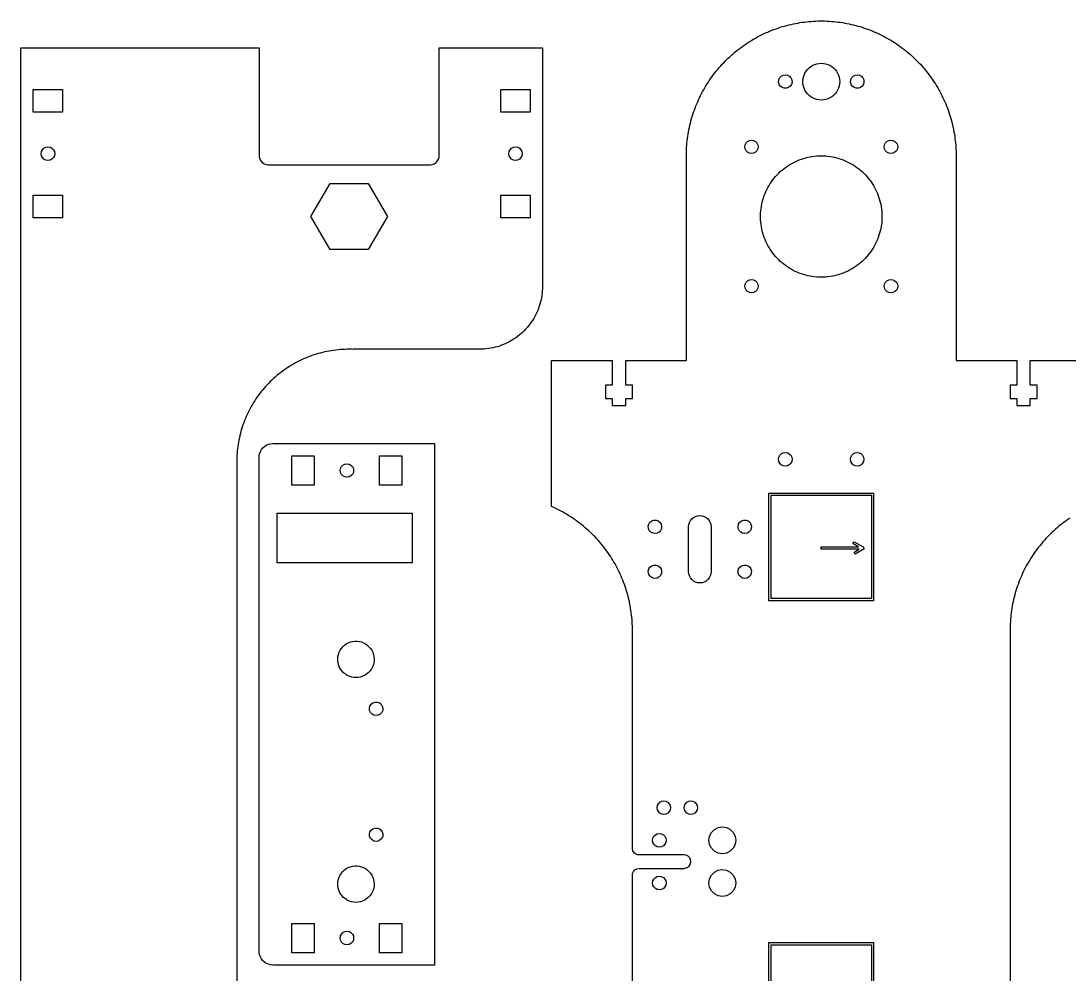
# Model space of a CAD drawing. Extents: x 3 to 1396, y 3 to 487.
# Drawn here: x 908 to 1141.1, y 235 to 447 of the extents above; entities that cross this region are included whole.
import ezdxf

# ---------------------------------------------------------------- set-up
doc = ezdxf.new("R2010")
doc.units = 0
doc.layers.add('Layer_1', color=7, linetype='CONTINUOUS')

msp = doc.modelspace()

# ---------------------------------------------------------------- linework, layer by layer
at = {"layer": 'Layer_1', "color": 7}
for points in [[(1055.972093, 417.834527), (1055.992131, 418.333527), (1056.022074, 418.833529), (1056.052075, 419.331529), (1056.102084, 419.830527), (1056.152094, 420.327528), (1056.212095, 420.823528), (1056.282086, 421.318529), (1056.352077, 421.812528), (1056.442078, 422.305528), (1056.532078, 422.796527), (1056.63207, 423.286527), (1056.74208, 423.774529), (1056.862081, 424.260526), (1056.992072, 424.744529), (1057.122092, 425.225529), (1057.262074, 425.705527), (1057.412075, 426.182528), (1057.572095, 426.656528), (1057.742078, 427.128528), (1057.912088, 427.597528), (1058.09209, 428.063527), (1058.282082, 428.526527), (1058.482093, 428.986527), (1058.682075, 429.442527), (1058.892077, 429.895528), (1059.112069, 430.344529), (1059.34208, 430.790528), (1059.572091, 431.232527), (1059.812093, 431.669529), (1060.062086, 432.103527), (1060.322097, 432.533527), (1060.58208, 432.958528), (1060.852082, 433.378528), (1061.132075, 433.795528), (1061.412096, 434.206529), (1061.702079, 434.613527), (1062.002081, 435.015527), (1062.312074, 435.411527), (1062.622095, 435.803528), (1062.932088, 436.189529), (1063.26209, 436.570529), (1063.592093, 436.946528), (1063.922095, 437.316527), (1064.272079, 437.681528), (1064.612072, 438.039527), (1064.972075, 438.392528), (1065.332078, 438.739528), (1065.702071, 439.080529), (1066.072092, 439.414528), (1066.442086, 439.743528), (1066.832089, 440.065527), (1067.212073, 440.381528), (1067.612094, 440.690528), (1068.002069, 440.992528), (1068.412082, 441.288528), (1068.822094, 441.577527), (1069.232078, 441.860528), (1069.642091, 442.135528), (1070.072084, 442.403529), (1070.492088, 442.665527), (1070.922081, 442.919527), (1071.362094, 443.166528), (1071.802078, 443.406527), (1072.242091, 443.638528), (1072.692094, 443.863527), (1073.14207, 444.080527), (1073.592073, 444.290529), (1074.052095, 444.493529), (1074.512089, 444.687528), (1074.972083, 444.874529), (1075.442096, 445.054527), (1075.912081, 445.225528), (1076.382094, 445.389528), (1076.862097, 445.544527), (1077.332082, 445.692527), (1077.812085, 445.832529), (1078.30208, 445.964527), (1078.782083, 446.087528), (1079.272077, 446.203527), (1079.762072, 446.310529), (1080.252094, 446.410529), (1080.742088, 446.501528), (1081.232082, 446.584527), (1081.722077, 446.658529), (1082.22209, 446.725528), (1082.722075, 446.783528), (1083.212097, 446.833529), (1083.712082, 446.875529), (1084.212095, 446.908527), (1084.71208, 446.933532), (1085.212093, 446.950519), (1085.712078, 446.958542), (1086.212091, 446.958528), (1086.712076, 446.950513), (1087.212089, 446.933537), (1087.712074, 446.908524), (1088.212087, 446.875529), (1088.712072, 446.833529), (1089.202094, 446.783528), (1089.702079, 446.725528), (1090.202092, 446.658529), (1090.692087, 446.584527), (1091.182081, 446.501528), (1091.672075, 446.410529), (1092.162098, 446.310529), (1092.652092, 446.203527), (1093.142086, 446.087528), (1093.62209, 445.964527), (1094.112084, 445.832529), (1094.592087, 445.692527), (1095.062072, 445.544527), (1095.542076, 445.389528), (1096.012088, 445.225528), (1096.482073, 445.054527), (1096.952086, 444.874529), (1097.41208, 444.687528), (1097.872074, 444.493529), (1098.332096, 444.290529), (1098.782071, 444.080527), (1099.232075, 443.863527), (1099.682078, 443.638528), (1100.122091, 443.406527), (1100.562075, 443.166528), (1101.002088, 442.919527), (1101.432082, 442.665527), (1101.852085, 442.403529), (1102.282078, 442.135528), (1102.692091, 441.860528), (1103.102075, 441.577527), (1103.512088, 441.288528), (1103.922072, 440.992528), (1104.312075, 440.690528), (1104.712096, 440.381528), (1105.09208, 440.065527), (1105.482083, 439.743528), (1105.852077, 439.414528), (1106.232089, 439.080529), (1106.592092, 438.739528), (1106.952094, 438.392528), (1107.312097, 438.039527), (1107.65209, 437.681528), (1108.002074, 437.316527), (1108.332076, 436.946528), (1108.662079, 436.570529), (1108.992081, 436.189529), (1109.302074, 435.803528), (1109.612095, 435.411527), (1109.922088, 435.015527), (1110.22209, 434.613527), (1110.512074, 434.206529), (1110.792094, 433.795528), (1111.072087, 433.378528), (1111.342089, 432.958528), (1111.602072, 432.533527), (1111.862084, 432.103527), (1112.112076, 431.669529), (1112.352078, 431.232527), (1112.582089, 430.790528), (1112.812072, 430.344529), (1113.032092, 429.895528), (1113.242094, 429.442527), (1113.442076, 428.986527), (1113.642087, 428.526527), (1113.832079, 428.063527), (1114.012081, 427.597528), (1114.182091, 427.128528), (1114.352074, 426.656528), (1114.512094, 426.182528), (1114.662095, 425.705527), (1114.802077, 425.225529), (1114.932097, 424.744529), (1115.062088, 424.260526), (1115.182089, 423.774529), (1115.292071, 423.286527), (1115.392091, 422.796527), (1115.482092, 422.305528), (1115.572092, 421.812528), (1115.642083, 421.318529), (1115.712074, 420.823528), (1115.772075, 420.327528), (1115.822085, 419.830527), (1115.872094, 419.331529), (1115.902095, 418.833529), (1115.932095, 418.333527), (1115.952133, 417.834527), (1115.961954, 417.334528)], [(907.962088, 18.959514), (907.962088, 440.959528), (960.962095, 440.959528), (960.962095, 416.959528), (960.977052, 416.959528), (960.977081, 416.718527), (961.092086, 416.250529), (961.316086, 415.823527), (961.63607, 415.462528), (962.033072, 415.188527), (962.483075, 415.017529), (962.962091, 414.959529), (998.962075, 414.959529), (999.442079, 415.017529), (999.892082, 415.188527), (1000.292076, 415.462528), (1000.612087, 415.823527), (1000.83208, 416.250529), (1000.95208, 416.718527), (1000.95208, 416.959528), (1000.961958, 416.959528)], [(1000.962071, 416.959528), (1000.962071, 440.959528), (1023.962082, 440.959528), (1023.962082, 387.933528), (1023.952204, 387.433526)], [(1081.862087, 433.459529), (1081.892087, 433.953528), (1081.982088, 434.440528), (1082.132089, 434.913529), (1082.332072, 435.364529), (1082.592083, 435.788528), (1082.892085, 436.178528), (1083.242069, 436.528529), (1083.632072, 436.833526), (1084.062094, 437.089527), (1084.512069, 437.293529), (1084.982082, 437.440527), (1085.472076, 437.529529), (1085.96207, 437.559529), (1086.452093, 437.529529), (1086.942087, 437.440527), (1087.412072, 437.293529), (1087.862075, 437.089527), (1088.292097, 436.833526), (1088.682072, 436.528529), (1089.032084, 436.178528), (1089.332086, 435.788528), (1089.592069, 435.364529), (1089.79208, 434.913529), (1089.942081, 434.440528), (1090.032082, 433.953528), (1090.062082, 433.459529), (1090.032082, 432.965527), (1089.942081, 432.478527), (1089.79208, 432.005528), (1089.592069, 431.554529), (1089.332086, 431.130529), (1089.032084, 430.740529), (1088.682072, 430.390529), (1088.292097, 430.085528), (1087.862075, 429.829527), (1087.412072, 429.625529), (1086.942087, 429.478527), (1086.452093, 429.389529), (1085.96207, 429.359528), (1085.472076, 429.389529), (1084.982082, 429.478527), (1084.512069, 429.625529), (1084.062094, 429.829527), (1083.632072, 430.085528), (1083.242069, 430.390529), (1082.892085, 430.740529), (1082.592083, 431.130529), (1082.332072, 431.554529), (1082.132089, 432.005528), (1081.982088, 432.478527), (1081.892087, 432.965527), (1081.862087, 433.459529)], [(1076.472094, 433.335529), (1076.512085, 433.827527), (1076.702077, 434.279528), (1077.04207, 434.643527), (1077.472092, 434.878528), (1077.962086, 434.959529), (1078.452081, 434.878528), (1078.882074, 434.643527), (1079.222096, 434.279528), (1079.412088, 433.827527), (1079.462098, 433.335529), (1079.332078, 432.856527), (1079.062076, 432.443529), (1078.672073, 432.140527), (1078.212079, 431.979527), (1077.712094, 431.979527), (1077.252072, 432.140527), (1076.862097, 432.443529), (1076.592095, 432.856527), (1076.472094, 433.335529)], [(1092.47209, 433.335529), (1092.512081, 433.827527), (1092.702073, 434.279528), (1093.042095, 434.643527), (1093.472088, 434.878528), (1093.962083, 434.959529), (1094.452077, 434.878528), (1094.882071, 434.643527), (1095.222092, 434.279528), (1095.412084, 433.827527), (1095.462094, 433.335529), (1095.332074, 432.856527), (1095.062072, 432.443529), (1094.672069, 432.140527), (1094.212075, 431.979527), (1093.71209, 431.979527), (1093.252096, 432.140527), (1092.862093, 432.443529), (1092.592091, 432.856527), (1092.47209, 433.335529)], [(910.712089, 426.702528), (910.712089, 431.702529), (917.21209, 431.702529), (917.21209, 426.702528), (910.712089, 426.702528)], [(1014.712079, 426.702528), (1014.712079, 431.702529), (1021.21208, 431.702529), (1021.21208, 426.702528), (1014.712079, 426.702528)], [(1068.962076, 418.959527), (1069.032096, 419.423528), (1069.252088, 419.841528), (1069.58209, 420.173528), (1070.002093, 420.386527), (1070.462087, 420.459529), (1070.922081, 420.386527), (1071.342084, 420.173528), (1071.672087, 419.841528), (1071.892079, 419.423528), (1071.96207, 418.959527), (1071.892079, 418.495528), (1071.672087, 418.077529), (1071.342084, 417.745528), (1070.922081, 417.532529), (1070.462087, 417.459527), (1070.002093, 417.532529), (1069.58209, 417.745528), (1069.252088, 418.077529), (1069.032096, 418.495528), (1068.962076, 418.959527)], [(1099.962071, 418.959527), (1100.03209, 419.423528), (1100.252082, 419.841528), (1100.582085, 420.173528), (1101.002088, 420.386527), (1101.462082, 420.459529), (1101.922076, 420.386527), (1102.342079, 420.173528), (1102.672081, 419.841528), (1102.892074, 419.423528), (1102.962093, 418.959527), (1102.892074, 418.495528), (1102.672081, 418.077529), (1102.342079, 417.745528), (1101.922076, 417.532529), (1101.462082, 417.459527), (1101.002088, 417.532529), (1100.582085, 417.745528), (1100.252082, 418.077529), (1100.03209, 418.495528), (1099.962071, 418.959527)], [(912.462093, 417.446528), (912.535076, 417.910526), (912.748097, 418.328529), (913.080075, 418.660529), (913.498074, 418.873528), (913.962076, 418.946528), (914.426077, 418.873528), (914.844077, 418.660529), (915.176083, 418.328529), (915.389076, 417.910526), (915.462087, 417.446528), (915.389076, 416.982529), (915.176083, 416.564527), (914.844077, 416.232529), (914.426077, 416.019528), (913.962076, 415.946528), (913.498074, 416.019528), (913.080075, 416.232529), (912.748097, 416.564527), (912.535076, 416.982529), (912.462093, 417.446528)], [(1016.462082, 417.446528), (1016.532074, 417.910526), (1016.752094, 418.328529), (1017.082096, 418.660529), (1017.502071, 418.873528), (1017.962094, 418.946528), (1018.422088, 418.873528), (1018.842091, 418.660529), (1019.172093, 418.328529), (1019.392085, 417.910526), (1019.462076, 417.446528), (1019.392085, 416.982529), (1019.172093, 416.564527), (1018.842091, 416.232529), (1018.422088, 416.019528), (1017.962094, 415.946528), (1017.502071, 416.019528), (1017.082096, 416.232529), (1016.752094, 416.564527), (1016.532074, 416.982529), (1016.462082, 417.446528)], [(1043.952079, 312.334529), (1043.932041, 312.833529), (1043.902098, 313.333528), (1043.872069, 313.831529), (1043.822088, 314.330529), (1043.772078, 314.827528), (1043.712077, 315.323528), (1043.642086, 315.818528), (1043.572095, 316.312527), (1043.482094, 316.805527), (1043.392094, 317.296529), (1043.292074, 317.786529), (1043.182092, 318.274528), (1043.062091, 318.760529), (1042.932072, 319.244528), (1042.80208, 319.725528), (1042.66207, 320.205529), (1042.512097, 320.682527), (1042.352077, 321.156528), (1042.182094, 321.628527), (1042.012084, 322.097527), (1041.832082, 322.56353), (1041.64209, 323.026529), (1041.442079, 323.486529), (1041.242097, 323.942529), (1041.032095, 324.395527), (1040.812075, 324.844529), (1040.582092, 325.290527), (1040.352081, 325.732529), (1040.112079, 326.169528), (1039.862086, 326.603529), (1039.602075, 327.033529), (1039.342092, 327.458527), (1039.07209, 327.878527), (1038.792069, 328.295528), (1038.512076, 328.706528), (1038.222093, 329.113529), (1037.922091, 329.515529), (1037.61207, 329.911529), (1037.302077, 330.303528), (1036.992084, 330.689529), (1036.662082, 331.070529), (1036.332079, 331.446528), (1036.002077, 331.816529), (1035.652093, 332.181527), (1035.312072, 332.539529), (1034.952097, 332.892527), (1034.592094, 333.239528), (1034.232092, 333.580528), (1033.85208, 333.914527), (1033.482086, 334.243528), (1033.092083, 334.565529), (1032.712071, 334.881528), (1032.312078, 335.190527), (1031.922075, 335.492527), (1031.51209, 335.788528), (1031.102078, 336.077529), (1030.692094, 336.360527), (1030.282081, 336.635527), (1029.852088, 336.903528), (1029.432084, 337.165527), (1029.002091, 337.419527), (1028.562078, 337.666528), (1028.122094, 337.906527), (1027.682081, 338.138527), (1027.232078, 338.363529), (1026.782074, 338.580527), (1026.332071, 338.790528), (1025.962078, 338.954528), (1025.962078, 371.459529), (1039.462093, 371.459529), (1039.462093, 365.959528), (1037.962082, 365.959528), (1037.962082, 362.959529), (1039.462093, 362.959529), (1039.462093, 361.459529), (1042.462087, 361.459529), (1042.462087, 362.959529), (1043.96207, 362.959529), (1043.96207, 365.959528), (1042.462087, 365.959528), (1042.462087, 371.459529), (1055.962074, 371.459529), (1055.962074, 416.959528), (1055.962074, 417.334528), (1055.971952, 417.834527)], [(1115.962095, 417.334528), (1115.962095, 416.959528), (1115.962095, 371.459529), (1129.462082, 371.459529), (1129.462082, 365.959528), (1127.962071, 365.959528), (1127.962071, 362.959529), (1129.462082, 362.959529), (1129.462082, 361.459529), (1132.462076, 361.459529), (1132.462076, 362.959529), (1133.962087, 362.959529), (1133.962087, 365.959528), (1132.462076, 365.959528), (1132.462076, 371.459529), (1145.962092, 371.459529)], [(1072.462083, 403.210528), (1072.462083, 403.708529), (1072.482121, 404.207528), (1072.522084, 404.705529), (1072.572094, 405.200527), (1072.652075, 405.694529), (1072.742076, 406.184529), (1072.852086, 406.671529), (1072.982078, 407.153528), (1073.122088, 407.631527), (1073.28208, 408.102528), (1073.462081, 408.568528), (1073.662092, 409.026529), (1073.872094, 409.476527), (1074.112096, 409.919528), (1074.352069, 410.353527), (1074.61208, 410.777529), (1074.892073, 411.191527), (1075.192075, 411.595528), (1075.502096, 411.987529), (1075.82208, 412.368529), (1076.152082, 412.737529), (1076.502094, 413.093527), (1076.862097, 413.436528), (1077.242081, 413.765529), (1077.632084, 414.080528), (1078.032078, 414.381527), (1078.432071, 414.666529), (1078.852074, 414.937527), (1079.282096, 415.192529), (1079.722081, 415.430527), (1080.172084, 415.653528), (1080.622087, 415.859527), (1081.082081, 416.047527), (1081.552094, 416.219527), (1082.03207, 416.373527), (1082.512073, 416.510529), (1082.992077, 416.628529), (1083.482071, 416.729528), (1083.972093, 416.812527), (1084.472078, 416.876529), (1084.962072, 416.922529), (1085.462086, 416.950525), (1085.96207, 416.959531), (1086.462084, 416.950525), (1086.962097, 416.922531), (1087.452091, 416.876529), (1087.952076, 416.812527), (1088.44207, 416.729528), (1088.932092, 416.628529), (1089.412096, 416.510529), (1089.892071, 416.373527), (1090.372075, 416.219527), (1090.842088, 416.047527), (1091.302082, 415.859527), (1091.752085, 415.653528), (1092.202088, 415.430527), (1092.642073, 415.192529), (1093.072095, 414.937527), (1093.49207, 414.666529), (1093.892092, 414.381527), (1094.292085, 414.080528), (1094.682088, 413.765529), (1095.062072, 413.436528), (1095.422075, 413.093527), (1095.772087, 412.737529), (1096.102089, 412.368529), (1096.422073, 411.987529), (1096.732094, 411.595528), (1097.032096, 411.191527), (1097.312089, 410.777529), (1097.572072, 410.353527), (1097.812074, 409.919528), (1098.052075, 409.476527), (1098.262077, 409.026529), (1098.462088, 408.568528), (1098.642089, 408.102528), (1098.802081, 407.631527), (1098.952082, 407.153528), (1099.072083, 406.671529), (1099.182093, 406.184529), (1099.272094, 405.694529), (1099.352076, 405.200527), (1099.402085, 404.705529), (1099.442076, 404.207528), (1099.462114, 403.708529), (1099.462086, 403.210528), (1099.442048, 402.711528), (1099.402085, 402.213527), (1099.352076, 401.718529), (1099.272094, 401.224527), (1099.182093, 400.734527), (1099.072083, 400.247527), (1098.952082, 399.765528), (1098.802081, 399.287529), (1098.642089, 398.816528), (1098.462088, 398.350528), (1098.262077, 397.892527), (1098.052075, 397.442529), (1097.812074, 396.999528), (1097.572072, 396.565529), (1097.312089, 396.141527), (1097.032096, 395.727527), (1096.732094, 395.323528), (1096.422073, 394.931527), (1096.102089, 394.550527), (1095.772087, 394.181528), (1095.422075, 393.825527), (1095.062072, 393.482528), (1094.682088, 393.153527), (1094.292085, 392.838528), (1093.892092, 392.537527), (1093.49207, 392.252527), (1093.072095, 391.981529), (1092.642073, 391.726527), (1092.202088, 391.488529), (1091.752085, 391.265529), (1091.302082, 391.059529), (1090.842088, 390.871527), (1090.372075, 390.699529), (1089.892071, 390.545529), (1089.412096, 390.408527), (1088.932092, 390.290527), (1088.44207, 390.189528), (1087.952076, 390.106527), (1087.452091, 390.042527), (1086.962097, 389.996528), (1086.462084, 389.968531), (1085.96207, 389.959525), (1085.462086, 389.968531), (1084.962072, 389.996525), (1084.472078, 390.042527), (1083.972093, 390.106527), (1083.482071, 390.189528), (1082.992077, 390.290527), (1082.512073, 390.408527), (1082.03207, 390.545529), (1081.552094, 390.699529), (1081.082081, 390.871527), (1080.622087, 391.059529), (1080.172084, 391.265529), (1079.722081, 391.488529), (1079.282096, 391.726527), (1078.852074, 391.981529), (1078.432071, 392.252527), (1078.032078, 392.537527), (1077.632084, 392.838528), (1077.242081, 393.153527), (1076.862097, 393.482528), (1076.502094, 393.825527), (1076.152082, 394.181528), (1075.82208, 394.550527), (1075.502096, 394.931527), (1075.192075, 395.323528), (1074.892073, 395.727527), (1074.61208, 396.141527), (1074.352069, 396.565529), (1074.112096, 396.999528), (1073.872094, 397.442529), (1073.662092, 397.892527), (1073.462081, 398.350528), (1073.28208, 398.816528), (1073.122088, 399.287529), (1072.982078, 399.765528), (1072.852086, 400.247527), (1072.742076, 400.734527), (1072.652075, 401.224527), (1072.572094, 401.718529), (1072.522084, 402.213527), (1072.482093, 402.711528), (1072.462055, 403.210528)], [(972.462086, 403.459529), (976.71207, 410.820529), (985.212096, 410.820529), (989.46208, 403.459529), (985.212096, 396.098528), (976.71207, 396.098528), (972.462086, 403.459529)], [(910.712089, 403.189527), (910.712089, 408.189529), (917.21209, 408.189529), (917.21209, 403.189527), (910.712089, 403.189527)], [(1014.712079, 403.189527), (1014.712079, 408.189529), (1021.21208, 408.189529), (1021.21208, 403.189527), (1014.712079, 403.189527)], [(1068.962076, 387.959527), (1069.032096, 388.423528), (1069.252088, 388.841528), (1069.58209, 389.173528), (1070.002093, 389.386527), (1070.462087, 389.459529), (1070.922081, 389.386527), (1071.342084, 389.173528), (1071.672087, 388.841528), (1071.892079, 388.423528), (1071.96207, 387.959527), (1071.892079, 387.495528), (1071.672087, 387.077529), (1071.342084, 386.745528), (1070.922081, 386.532529), (1070.462087, 386.459527), (1070.002093, 386.532529), (1069.58209, 386.745528), (1069.252088, 387.077529), (1069.032096, 387.495528), (1068.962076, 387.959527)], [(1099.962071, 387.959527), (1100.03209, 388.423528), (1100.252082, 388.841528), (1100.582085, 389.173528), (1101.002088, 389.386527), (1101.462082, 389.459529), (1101.922076, 389.386527), (1102.342079, 389.173528), (1102.672081, 388.841528), (1102.892074, 388.423528), (1102.962093, 387.959527), (1102.892074, 387.495528), (1102.672081, 387.077529), (1102.342079, 386.745528), (1101.922076, 386.532529), (1101.462082, 386.459527), (1101.002088, 386.532529), (1100.582085, 386.745528), (1100.252082, 387.077529), (1100.03209, 387.495528), (1099.962071, 387.959527)], [(1023.952091, 387.433526), (1023.922091, 386.934527), (1023.882072, 386.436529), (1023.822071, 385.941528), (1023.742089, 385.447529), (1023.64207, 384.957529), (1023.532088, 384.471528), (1023.392077, 383.989529), (1023.242076, 383.512528), (1023.082084, 383.041528), (1022.892092, 382.575528), (1022.702072, 382.117527), (1022.48208, 381.666527), (1022.252097, 381.224528), (1022.002076, 380.789527), (1021.742093, 380.364529), (1021.462072, 379.948527), (1021.172089, 379.543527), (1020.862096, 379.148529), (1020.542084, 378.765528), (1020.212082, 378.393528), (1019.86207, 378.034527), (1019.502096, 377.686528), (1019.132074, 377.353528), (1018.75209, 377.032528), (1018.352096, 376.725527), (1017.952075, 376.433529), (1017.532072, 376.155529), (1017.102078, 375.893528), (1016.672084, 375.645528), (1016.232071, 375.414529), (1015.782096, 375.198527), (1015.322074, 374.999527), (1014.852089, 374.816528), (1014.382076, 374.649529), (1013.902073, 374.500527), (1013.422098, 374.368528), (1012.942094, 374.253529), (1012.452072, 374.155527), (1011.952087, 374.075528), (1011.462092, 374.013527), (1010.962079, 373.969528), (1010.462094, 373.94252), (1009.962081, 373.933525), (981.962081, 373.933528), (981.962081, 373.913519), (981.958976, 373.913527)], [(981.959089, 373.913527), (981.46108, 373.928541), (980.962083, 373.933522), (980.463086, 373.928533), (979.965076, 373.913513), (979.467095, 373.888522), (978.969086, 373.853527), (978.47308, 373.809528), (977.977075, 373.754529), (977.483073, 373.690529), (976.990087, 373.615529), (976.498089, 373.531528), (976.008095, 373.437528), (975.521092, 373.334528), (975.035078, 373.220528), (974.552082, 373.097527), (974.071091, 372.965528), (973.593091, 372.822529), (973.118083, 372.671529), (972.646095, 372.509528), (972.178086, 372.339529), (971.713096, 372.159527), (971.25107, 371.970529), (970.794096, 371.772527), (970.340085, 371.564529), (969.89107, 371.348528), (969.44609, 371.123529), (969.006077, 370.889527), (968.570072, 370.646528), (968.140078, 370.394529), (967.714092, 370.134529), (967.294089, 369.866528), (966.879081, 369.589527), (966.470085, 369.304528), (966.066084, 369.011527), (965.669082, 368.710529), (965.277075, 368.401527), (964.892096, 368.084529), (964.514087, 367.760527), (964.141074, 367.428529), (963.776076, 367.089529), (963.417089, 366.742528), (963.065074, 366.389528), (962.721073, 366.028529), (962.383084, 365.661527), (962.053081, 365.287529), (961.731094, 364.907528), (961.416077, 364.520528), (961.109076, 364.127528), (960.81009, 363.728528), (960.51909, 363.323528), (960.236078, 362.913529), (959.961081, 362.497528), (959.695086, 362.075527), (959.437079, 361.648527), (959.188074, 361.216527), (958.947084, 360.780528), (958.71507, 360.338528), (958.492086, 359.892527), (958.278077, 359.442529), (958.07307, 358.987527), (957.877095, 358.529529), (957.690095, 358.067528), (957.513085, 357.601528), (957.34409, 357.131527), (957.186074, 356.658528), (957.036073, 356.183528), (956.896091, 355.704527), (956.766071, 355.223527), (956.645082, 354.739527), (956.535072, 354.253529), (956.433077, 353.764528), (956.342089, 353.274528), (956.260075, 352.782528), (956.18808, 352.289528), (956.126076, 351.794527), (956.07409, 351.298527), (956.032096, 350.801528), (956.000092, 350.304529), (955.977232, 349.805529)], [(960.972085, 349.959529), (960.972085, 350.207529), (961.054071, 350.695528), (961.215079, 351.164528), (961.451073, 351.600527), (961.755083, 351.991529), (962.119093, 352.326527), (962.534072, 352.597528), (962.988083, 352.796529), (963.468087, 352.918528), (963.962089, 352.959529), (999.962073, 352.959529), (999.962073, 236.959529), (963.962089, 236.959529), (963.468087, 237.000528), (962.988083, 237.122527), (962.534072, 237.321527), (962.119093, 237.592529), (961.755083, 237.927529), (961.451073, 238.318528), (961.215079, 238.754528), (961.054071, 239.223527), (960.972085, 239.711529), (960.972085, 239.959529), (960.962208, 239.959529)], [(955.977091, 349.805529), (955.964955, 349.307528)], [(960.962095, 239.959529), (960.962095, 349.959529), (960.971972, 349.959529)], [(968.212073, 343.709529), (968.212073, 350.209527), (973.212091, 350.209527), (973.212091, 343.709529), (968.212073, 343.709529)], [(987.712076, 343.709529), (987.712076, 350.209527), (992.712095, 350.209527), (992.712095, 343.709529), (987.712076, 343.709529)], [(1076.462075, 349.459527), (1076.532095, 349.923529), (1076.752087, 350.341528), (1077.082089, 350.673529), (1077.502092, 350.886528), (1077.962086, 350.959527), (1078.42208, 350.886528), (1078.842084, 350.673529), (1079.172086, 350.341528), (1079.392078, 349.923529), (1079.462098, 349.459527), (1079.392078, 348.995529), (1079.172086, 348.577527), (1078.842084, 348.245529), (1078.42208, 348.032527), (1077.962086, 347.959528), (1077.502092, 348.032527), (1077.082089, 348.245529), (1076.752087, 348.577527), (1076.532095, 348.995529), (1076.462075, 349.459527)], [(1092.462072, 349.459527), (1092.532091, 349.923529), (1092.752083, 350.341528), (1093.082086, 350.673529), (1093.502089, 350.886528), (1093.962083, 350.959527), (1094.422077, 350.886528), (1094.84208, 350.673529), (1095.172082, 350.341528), (1095.392074, 349.923529), (1095.462094, 349.459527), (1095.392074, 348.995529), (1095.172082, 348.577527), (1094.84208, 348.245529), (1094.422077, 348.032527), (1093.962083, 347.959528), (1093.502089, 348.032527), (1093.082086, 348.245529), (1092.752083, 348.577527), (1092.532091, 348.995529), (1092.462072, 349.459527)], [(955.965096, 349.307528), (955.961992, 348.933527), (955.962076, 110.98552)], [(978.962087, 346.959527), (979.03507, 347.423528), (979.248091, 347.841528), (979.580097, 348.173528), (979.998096, 348.386527), (980.46207, 348.459527), (980.926071, 348.386527), (981.344071, 348.173528), (981.676077, 347.841528), (981.88907, 347.423528), (981.962081, 346.959527), (981.88907, 346.495528), (981.676077, 346.077529), (981.344071, 345.745528), (980.926071, 345.532527), (980.46207, 345.459527), (979.998096, 345.532527), (979.580097, 345.745528), (979.248091, 346.077529), (979.03507, 346.495528), (978.962087, 346.959527)], [(964.962087, 326.459528), (964.962087, 337.459529), (994.962083, 337.459529), (994.962083, 326.459528), (964.962087, 326.459528)], [(1047.472096, 334.583529), (1047.592097, 335.062528), (1047.86207, 335.475529), (1048.252073, 335.778529), (1048.712096, 335.939528), (1049.21208, 335.939528), (1049.672074, 335.778529), (1050.062077, 335.475529), (1050.332079, 335.062528), (1050.462071, 334.583529), (1050.412089, 334.091528), (1050.222069, 333.639527), (1049.882076, 333.275528), (1049.452082, 333.040527), (1048.962088, 332.959529), (1048.472094, 333.040527), (1048.042072, 333.275528), (1047.702079, 333.639527), (1047.512087, 334.091528), (1047.472096, 334.583529)], [(1056.462087, 324.459529), (1056.462087, 334.459529), (1056.512097, 334.947528), (1056.652079, 335.416528), (1056.88209, 335.848528), (1057.192083, 336.227527), (1057.572095, 336.538528), (1058.002089, 336.769527), (1058.472074, 336.911527), (1058.962096, 336.959527), (1059.45209, 336.911527), (1059.922075, 336.769527), (1060.352097, 336.538528), (1060.732081, 336.227527), (1061.042074, 335.848528), (1061.272085, 335.416528), (1061.412096, 334.947528), (1061.462077, 334.459529), (1061.462077, 324.459529), (1061.412096, 323.971528), (1061.272085, 323.502528), (1061.042074, 323.070528), (1060.732081, 322.691529), (1060.352097, 322.380528), (1059.922075, 322.149529), (1059.45209, 322.007529), (1058.962096, 321.959529), (1058.472074, 322.007529), (1058.002089, 322.149529), (1057.572095, 322.380528), (1057.192083, 322.691529), (1056.88209, 323.070528), (1056.652079, 323.502528), (1056.512097, 323.971528), (1056.462087, 324.459529)], [(1067.472084, 334.583529), (1067.592085, 335.062528), (1067.862087, 335.475529), (1068.25209, 335.778529), (1068.712084, 335.939528), (1069.212097, 335.939528), (1069.672091, 335.778529), (1070.062094, 335.475529), (1070.332096, 335.062528), (1070.462087, 334.583529), (1070.412078, 334.091528), (1070.222086, 333.639527), (1069.882092, 333.275528), (1069.45207, 333.040527), (1068.962076, 332.959529), (1068.472082, 333.040527), (1068.042088, 333.275528), (1067.702095, 333.639527), (1067.512075, 334.091528), (1067.472084, 334.583529)], [(1141.232075, 336.360527), (1140.822091, 336.077529), (1140.412079, 335.788528), (1140.002094, 335.492527), (1139.612092, 335.190527), (1139.21207, 334.881528), (1138.832086, 334.565529), (1138.442083, 334.243528), (1138.07209, 333.914527), (1137.702096, 333.580528), (1137.332075, 333.239528), (1136.972072, 332.892527), (1136.612098, 332.539529), (1136.272076, 332.181527), (1135.922092, 331.816529), (1135.59209, 331.446528), (1135.262088, 331.070529), (1134.932085, 330.689529), (1134.622092, 330.303528), (1134.312071, 329.911529), (1134.002078, 329.515529), (1133.702076, 329.113529), (1133.412093, 328.706528), (1133.132072, 328.295528), (1132.852079, 327.878527), (1132.582077, 327.458527), (1132.322094, 327.033529), (1132.062083, 326.603529), (1131.81209, 326.169528), (1131.572088, 325.732529), (1131.342077, 325.290527), (1131.112094, 324.844529), (1130.892074, 324.395527), (1130.682072, 323.942529), (1130.48209, 323.486529), (1130.282079, 323.026529), (1130.092087, 322.56353), (1129.912086, 322.097527), (1129.742075, 321.628527), (1129.572092, 321.156528), (1129.412072, 320.682527), (1129.262071, 320.205529), (1129.122089, 319.725528), (1128.992098, 319.244528), (1128.862078, 318.760529), (1128.742077, 318.274528), (1128.632095, 317.786529), (1128.532075, 317.296529), (1128.442075, 316.805527), (1128.352074, 316.312527), (1128.282083, 315.818528), (1128.212092, 315.323528), (1128.152091, 314.827528), (1128.102082, 314.330529), (1128.052072, 313.831529), (1128.022072, 313.333528), (1127.992071, 312.833529), (1127.972034, 312.334529), (1127.962212, 311.834527)], [(1047.472096, 324.583529), (1047.592097, 325.062528), (1047.86207, 325.475527), (1048.252073, 325.778529), (1048.712096, 325.939528), (1049.21208, 325.939528), (1049.672074, 325.778529), (1050.062077, 325.475527), (1050.332079, 325.062528), (1050.462071, 324.583529), (1050.412089, 324.091529), (1050.222069, 323.639527), (1049.882076, 323.275528), (1049.452082, 323.040527), (1048.962088, 322.959527), (1048.472094, 323.040527), (1048.042072, 323.275528), (1047.702079, 323.639527), (1047.512087, 324.091529), (1047.472096, 324.583529)], [(1067.472084, 324.583529), (1067.592085, 325.062528), (1067.862087, 325.475527), (1068.25209, 325.778529), (1068.712084, 325.939528), (1069.212097, 325.939528), (1069.672091, 325.778529), (1070.062094, 325.475527), (1070.332096, 325.062528), (1070.462087, 324.583529), (1070.412078, 324.091529), (1070.222086, 323.639527), (1069.882092, 323.275528), (1069.45207, 323.040527), (1068.962076, 322.959527), (1068.472082, 323.040527), (1068.042088, 323.275528), (1067.702095, 323.639527), (1067.512075, 324.091529), (1067.472084, 324.583529)], [(1043.96207, 262.959528), (1043.96207, 311.459527), (1043.96207, 311.834527), (1043.952192, 312.334529)], [(1127.962071, 311.834527), (1127.962071, 311.459527), (1127.962071, 202.959541), (1127.962071, 202.959541), (1127.962071, 202.889522), (1127.962071, 202.818543), (1127.84207, 202.356517), (1127.572096, 201.943541), (1127.182094, 201.640519), (1126.722071, 201.479539), (1126.472079, 201.479539), (1126.472079, 201.459502), (1116.472071, 201.45953), (1115.982076, 201.378532), (1115.552083, 201.143526), (1115.21209, 200.779515), (1115.022098, 200.327537), (1114.992069, 199.959519), (1114.982191, 199.835539)], [(978.414096, 305.084528), (978.46007, 305.580528), (978.567089, 306.067528), (978.732076, 306.538528), (978.955088, 306.984527), (979.230085, 307.400528), (979.554076, 307.778528), (979.923082, 308.114528), (980.330074, 308.402527), (980.769071, 308.638527), (981.234089, 308.818528), (981.718072, 308.940527), (982.213089, 309.001527), (982.71107, 309.001527), (983.206088, 308.940527), (983.690071, 308.818528), (984.155089, 308.638527), (984.594085, 308.402527), (985.001078, 308.114528), (985.370084, 307.778528), (985.694075, 307.400528), (985.969072, 306.984527), (986.192084, 306.538528), (986.357071, 306.067528), (986.46409, 305.580528), (986.510092, 305.084528), (986.495134, 304.585528), (986.418088, 304.093527), (986.282085, 303.613529), (986.087069, 303.154529), (985.838093, 302.722528), (985.53809, 302.324527), (985.190082, 301.966528), (984.802083, 301.653527), (984.378072, 301.391529), (983.925078, 301.182529), (983.450098, 301.031529), (982.960075, 300.940529), (982.462094, 300.909527), (981.964085, 300.940529), (981.47409, 301.031529), (980.999082, 301.182529), (980.546087, 301.391529), (980.122077, 301.653527), (979.734078, 301.966528), (979.386069, 302.324527), (979.086095, 302.722528), (978.837091, 303.154529), (978.642075, 303.613529), (978.506072, 304.093527), (978.429082, 304.585528), (978.414124, 305.084528)], [(985.467083, 294.083528), (985.588072, 294.562527), (985.858074, 294.975528), (986.248077, 295.278528), (986.71507, 295.439527), (987.209072, 295.439527), (987.676093, 295.278528), (988.066096, 294.975528), (988.33607, 294.562527), (988.457087, 294.083528), (988.41608, 293.591528), (988.218073, 293.139529), (987.883075, 292.775527), (987.449074, 292.540529), (986.962071, 292.459529), (986.475096, 292.540529), (986.041095, 292.775527), (985.706097, 293.139529), (985.50809, 293.591528), (985.467083, 294.083528)], [(1049.462073, 271.959527), (1049.532092, 272.423529), (1049.752084, 272.841528), (1050.082087, 273.173529), (1050.50209, 273.386527), (1050.962084, 273.459527), (1051.422078, 273.386527), (1051.842081, 273.173529), (1052.172084, 272.841528), (1052.392076, 272.423529), (1052.462095, 271.959527), (1052.392076, 271.495528), (1052.172084, 271.077529), (1051.842081, 270.745529), (1051.422078, 270.532527), (1050.962084, 270.459527), (1050.50209, 270.532527), (1050.082087, 270.745529), (1049.752084, 271.077529), (1049.532092, 271.495528), (1049.462073, 271.959527)], [(1055.462089, 271.959527), (1055.53208, 272.423529), (1055.752072, 272.841528), (1056.082075, 273.173529), (1056.502078, 273.386527), (1056.962072, 273.459527), (1057.422094, 273.386527), (1057.842069, 273.173529), (1058.172072, 272.841528), (1058.392092, 272.423529), (1058.462083, 271.959527), (1058.392092, 271.495528), (1058.172072, 271.077529), (1057.842069, 270.745529), (1057.422094, 270.532527), (1056.962072, 270.459527), (1056.502078, 270.532527), (1056.082075, 270.745529), (1055.752072, 271.077529), (1055.53208, 271.495528), (1055.462089, 271.959527)], [(985.467083, 266.083528), (985.588072, 266.562527), (985.858074, 266.975528), (986.248077, 267.278527), (986.71507, 267.439527), (987.209072, 267.439527), (987.676093, 267.278527), (988.066096, 266.975528), (988.33607, 266.562527), (988.457087, 266.083528), (988.41608, 265.591527), (988.218073, 265.139528), (987.883075, 264.775527), (987.449074, 264.540529), (986.962071, 264.459528), (986.475096, 264.540529), (986.041095, 264.775527), (985.706097, 265.139528), (985.50809, 265.591527), (985.467083, 266.083528)], [(1048.462075, 264.709529), (1048.532094, 265.173528), (1048.752086, 265.591527), (1049.082089, 265.923528), (1049.502092, 266.136529), (1049.962086, 266.209529), (1050.42208, 266.136529), (1050.842083, 265.923528), (1051.172086, 265.591527), (1051.392078, 265.173528), (1051.462097, 264.709529), (1051.392078, 264.245527), (1051.172086, 263.827528), (1050.842083, 263.495528), (1050.42208, 263.282529), (1049.962086, 263.209529), (1049.502092, 263.282529), (1049.082089, 263.495528), (1048.752086, 263.827528), (1048.532094, 264.245527), (1048.462075, 264.709529)], [(1060.962092, 264.709529), (1061.112093, 265.636527), (1061.532096, 266.472529), (1062.202092, 267.136527), (1063.032079, 267.562528), (1063.962086, 267.709529), (1064.892093, 267.562528), (1065.72208, 267.136527), (1066.392076, 266.472529), (1066.812079, 265.636527), (1066.96208, 264.709529), (1066.812079, 263.782528), (1066.392076, 262.946529), (1065.72208, 262.282528), (1064.892093, 261.856528), (1063.962086, 261.709529), (1063.032079, 261.856528), (1062.202092, 262.282528), (1061.532096, 262.946529), (1061.112093, 263.782528), (1060.962092, 264.709529)], [(1043.972089, 256.959529), (1044.002089, 257.327527), (1044.192081, 257.779528), (1044.532074, 258.143527), (1044.962096, 258.378528), (1045.45209, 258.459529), (1055.45207, 258.459529), (1055.45207, 258.479538), (1055.702091, 258.479527), (1056.162085, 258.640529), (1056.552088, 258.943529), (1056.82209, 259.356527), (1056.952081, 259.835529), (1056.932044, 259.959529), (1056.902072, 260.327529), (1056.71208, 260.779528), (1056.372086, 261.143527), (1055.942093, 261.378528), (1055.45207, 261.459528), (1045.45209, 261.459528), (1045.45209, 261.479538), (1045.20207, 261.47953), (1044.742076, 261.640529), (1044.352073, 261.943528), (1044.082071, 262.356529), (1043.96207, 262.818527), (1043.96207, 262.888527), (1043.971948, 262.959528)], [(1043.972089, 262.959528), (1043.962211, 262.959528)], [(978.414096, 255.084529), (978.46007, 255.580529), (978.567089, 256.067529), (978.732076, 256.538527), (978.955088, 256.984528), (979.230085, 257.400529), (979.554076, 257.778527), (979.923082, 258.114529), (980.330074, 258.402528), (980.769071, 258.638528), (981.234089, 258.818527), (981.718072, 258.940529), (982.213089, 259.001528), (982.71107, 259.001528), (983.206088, 258.940529), (983.690071, 258.818527), (984.155089, 258.638528), (984.594085, 258.402528), (985.001078, 258.114529), (985.370084, 257.778527), (985.694075, 257.400529), (985.969072, 256.984528), (986.192084, 256.538527), (986.357071, 256.067529), (986.46409, 255.580529), (986.510092, 255.084529), (986.495134, 254.585529), (986.418088, 254.093528), (986.282085, 253.613528), (986.087069, 253.154527), (985.838093, 252.722527), (985.53809, 252.324529), (985.190082, 251.966527), (984.802083, 251.653528), (984.378072, 251.391527), (983.925078, 251.182528), (983.450098, 251.031527), (982.960075, 250.940528), (982.462094, 250.909528), (981.964085, 250.940528), (981.47409, 251.031527), (980.999082, 251.182528), (980.546087, 251.391527), (980.122077, 251.653528), (979.734078, 251.966527), (979.386069, 252.324529), (979.086095, 252.722527), (978.837091, 253.154527), (978.642075, 253.613528), (978.506072, 254.093528), (978.429082, 254.585529), (978.414124, 255.084529)], [(1043.96207, 148.334527), (1043.96207, 148.459523), (1043.96207, 256.959529), (1043.971948, 256.959529)], [(1048.462075, 255.209528), (1048.532094, 255.673527), (1048.752086, 256.091529), (1049.082089, 256.423527), (1049.502092, 256.636528), (1049.962086, 256.709528), (1050.42208, 256.636528), (1050.842083, 256.423527), (1051.172086, 256.091529), (1051.392078, 255.673527), (1051.462097, 255.209528), (1051.392078, 254.74553), (1051.172086, 254.327527), (1050.842083, 253.995527), (1050.42208, 253.782528), (1049.962086, 253.709528), (1049.502092, 253.782528), (1049.082089, 253.995527), (1048.752086, 254.327527), (1048.532094, 254.74553), (1048.462075, 255.209528)], [(1060.962092, 255.209528), (1061.112093, 256.136529), (1061.532096, 256.972528), (1062.202092, 257.636529), (1063.032079, 258.062527), (1063.962086, 258.209528), (1064.892093, 258.062527), (1065.72208, 257.636529), (1066.392076, 256.972528), (1066.812079, 256.136529), (1066.96208, 255.209528), (1066.812079, 254.282527), (1066.392076, 253.446528), (1065.72208, 252.782527), (1064.892093, 252.356527), (1063.962086, 252.209529), (1063.032079, 252.356527), (1062.202092, 252.782527), (1061.532096, 253.446528), (1061.112093, 254.282527), (1060.962092, 255.209528)], [(968.212073, 239.709528), (968.212073, 246.209529), (973.212091, 246.209529), (973.212091, 239.709528), (968.212073, 239.709528)], [(987.712076, 239.709528), (987.712076, 246.209529), (992.712095, 246.209529), (992.712095, 239.709528), (987.712076, 239.709528)], [(978.962087, 242.959529), (979.03507, 243.423527), (979.248091, 243.841527), (979.580097, 244.173527), (979.998096, 244.386529), (980.46207, 244.459529), (980.926071, 244.386529), (981.344071, 244.173527), (981.676077, 243.841527), (981.88907, 243.423527), (981.962081, 242.959529), (981.88907, 242.495527), (981.676077, 242.077528), (981.344071, 241.745527), (980.926071, 241.532529), (980.46207, 241.459529), (979.998096, 241.532529), (979.580097, 241.745527), (979.248091, 242.077528), (979.03507, 242.495527), (978.962087, 242.959529)]]:
    msp.add_lwpolyline(points, dxfattribs=at)
at = {"layer": 'Layer_1', "color": 1}
for points in [[(1074.312078, 317.959528), (1074.312078, 341.959528), (1097.612091, 341.959528), (1097.612091, 317.959528), (1074.312078, 317.959528)], [(1074.812091, 318.459527), (1074.812091, 341.459526), (1097.112078, 341.459526), (1097.112078, 318.459527), (1074.812091, 318.459527)], [(1085.96207, 329.459528), (1085.96207, 329.959527), (1094.282094, 329.959527), (1093.012094, 330.69153), (1093.262087, 331.124529), (1095.282092, 329.959527), (1095.532085, 329.526527), (1093.512079, 328.361528), (1093.262087, 328.794528), (1094.412086, 329.459528), (1085.96207, 329.459528)], [(1074.312078, 217.959528), (1074.312078, 241.959528), (1097.612091, 241.959528), (1097.612091, 217.959528), (1074.312078, 217.959528)], [(1074.812091, 218.459527), (1074.812091, 241.459529), (1097.112078, 241.459529), (1097.112078, 218.459527), (1074.812091, 218.459527)]]:
    msp.add_lwpolyline(points, dxfattribs=at)

doc.saveas('drawing.dxf')
